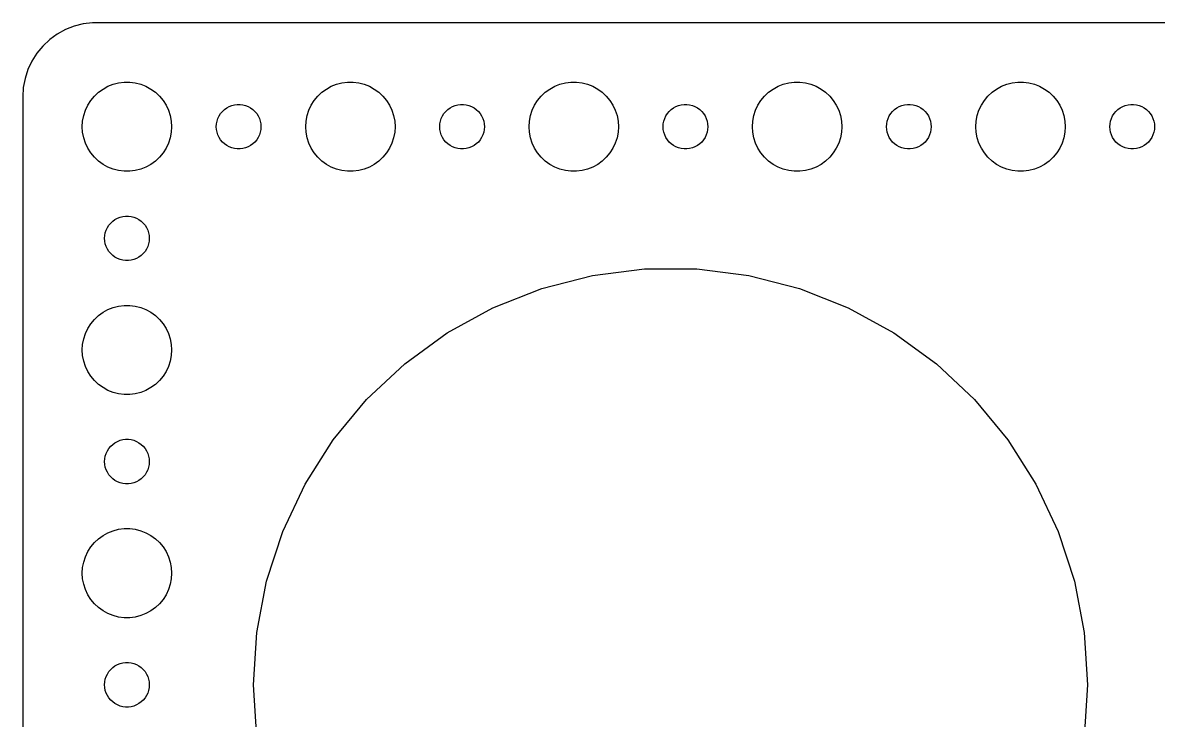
# Model space of a CAD drawing. Header units: metres. Extents: x -104 to 104, y -44 to 44.
# Drawn here: x -104.5 to -28.2, y -2.4 to 44.5 of the extents above; entities that cross this region are included whole.
import ezdxf

# ---------------------------------------------------------------- set-up
doc = ezdxf.new("R2010")
doc.units = ezdxf.units.M

msp = doc.modelspace()

# ---------------------------------------------------------------- linework, layer by layer
for p, q in [((-101.045, 44.2553), (-101.629, 44.0241)), ((-100.437, 44.4114), (-101.045, 44.2553)), ((-99.8139, 44.4901), (-100.437, 44.4114)), ((99.8139, 44.4901), (-99.8139, 44.4901)), ((-102.179, 43.7216), (-102.687, 43.3526)), ((-101.629, 44.0241), (-102.179, 43.7216)), ((-103.145, 42.9227), (-103.545, 42.4389)), ((-102.687, 43.3526), (-103.145, 42.9227)), ((-103.545, 42.4389), (-103.882, 41.9088)), ((-104.149, 41.3406), (-104.343, 40.7434)), ((-103.882, 41.9088), (-104.149, 41.3406)), ((-104.343, 40.7434), (-104.461, 40.1267)), ((-98.427, 40.3532), (-98.0621, 40.4469)), ((-98.0621, 40.4469), (-97.6884, 40.4941)), ((-97.6884, 40.4941), (-97.3116, 40.4941)), ((-97.3116, 40.4941), (-96.9379, 40.4469)), ((-96.9379, 40.4469), (-96.573, 40.3532)), ((-83.427, 40.3532), (-83.0621, 40.4469)), ((-83.0621, 40.4469), (-82.6884, 40.4941)), ((-82.6884, 40.4941), (-82.3116, 40.4941)), ((-82.3116, 40.4941), (-81.9379, 40.4469)), ((-81.9379, 40.4469), (-81.573, 40.3532)), ((-68.427, 40.3532), (-68.0621, 40.4469)), ((-68.0621, 40.4469), (-67.6884, 40.4941)), ((-67.6884, 40.4941), (-67.3116, 40.4941)), ((-67.3116, 40.4941), (-66.9379, 40.4469)), ((-66.9379, 40.4469), (-66.573, 40.3532)), ((-53.427, 40.3532), (-53.0621, 40.4469)), ((-53.0621, 40.4469), (-52.6884, 40.4941)), ((-52.6884, 40.4941), (-52.3116, 40.4941)), ((-52.3116, 40.4941), (-51.9379, 40.4469)), ((-51.9379, 40.4469), (-51.5729, 40.3532)), ((-38.427, 40.3532), (-38.0621, 40.4469)), ((-38.0621, 40.4469), (-37.6884, 40.4941)), ((-37.6884, 40.4941), (-37.3116, 40.4941)), ((-37.3116, 40.4941), (-36.9379, 40.4469)), ((-36.9379, 40.4469), (-36.5729, 40.3532)), ((-104.461, 40.1267), (-104.5, 39.5)), ((-99.6869, 39.5536), (-99.4123, 39.8115)), ((-99.4123, 39.8115), (-99.1075, 40.033)), ((-99.1075, 40.033), (-98.7773, 40.2145)), ((-98.7773, 40.2145), (-98.427, 40.3532)), ((-96.573, 40.3532), (-96.2227, 40.2145)), ((-96.2227, 40.2145), (-95.8925, 40.033)), ((-95.8925, 40.033), (-95.5877, 39.8115)), ((-95.5877, 39.8115), (-95.3131, 39.5536)), ((-84.6869, 39.5536), (-84.4123, 39.8115)), ((-84.4123, 39.8115), (-84.1075, 40.033)), ((-84.1075, 40.033), (-83.7773, 40.2145)), ((-83.7773, 40.2145), (-83.427, 40.3532)), ((-81.573, 40.3532), (-81.2227, 40.2145)), ((-81.2227, 40.2145), (-80.8925, 40.033)), ((-80.8925, 40.033), (-80.5877, 39.8115)), ((-80.5877, 39.8115), (-80.3131, 39.5536)), ((-69.6869, 39.5536), (-69.4123, 39.8115)), ((-69.4123, 39.8115), (-69.1075, 40.033)), ((-69.1075, 40.033), (-68.7773, 40.2145)), ((-68.7773, 40.2145), (-68.427, 40.3532)), ((-66.573, 40.3532), (-66.2227, 40.2145)), ((-66.2227, 40.2145), (-65.8925, 40.033)), ((-65.8925, 40.033), (-65.5877, 39.8115)), ((-65.5877, 39.8115), (-65.3131, 39.5536)), ((-54.6869, 39.5536), (-54.4123, 39.8115)), ((-54.4123, 39.8115), (-54.1075, 40.033)), ((-54.1075, 40.033), (-53.7773, 40.2145)), ((-53.7773, 40.2145), (-53.427, 40.3532)), ((-51.5729, 40.3532), (-51.2227, 40.2145)), ((-51.2227, 40.2145), (-50.8925, 40.033)), ((-50.8925, 40.033), (-50.5877, 39.8115)), ((-50.5877, 39.8115), (-50.3131, 39.5536)), ((-39.6869, 39.5536), (-39.4123, 39.8115)), ((-39.4123, 39.8115), (-39.1075, 40.033)), ((-39.1075, 40.033), (-38.7773, 40.2145)), ((-38.7773, 40.2145), (-38.427, 40.3532)), ((-36.5729, 40.3532), (-36.2227, 40.2145)), ((-36.2227, 40.2145), (-35.8925, 40.033)), ((-35.8925, 40.033), (-35.5877, 39.8115)), ((-35.5877, 39.8115), (-35.3131, 39.5536)), ((-104.5, 39.5), (-104.5, -39.5)), ((-100.289, 38.6044), (-100.129, 38.9453)), ((-100.129, 38.9453), (-99.927, 39.2634)), ((-99.927, 39.2634), (-99.6869, 39.5536)), ((-95.3131, 39.5536), (-95.073, 39.2634)), ((-95.073, 39.2634), (-94.8711, 38.9453)), ((-94.8711, 38.9453), (-94.7107, 38.6044)), ((-90.6387, 38.8572), (-90.4635, 38.9266)), ((-90.4635, 38.9266), (-90.2811, 38.9734)), ((-90.2811, 38.9734), (-90.0942, 38.997)), ((-90.0942, 38.997), (-89.9058, 38.997)), ((-89.9058, 38.997), (-89.7189, 38.9734)), ((-89.7189, 38.9734), (-89.5365, 38.9266)), ((-89.5365, 38.9266), (-89.3613, 38.8572)), ((-85.2893, 38.6044), (-85.1289, 38.9453)), ((-85.1289, 38.9453), (-84.927, 39.2634)), ((-84.927, 39.2634), (-84.6869, 39.5536)), ((-80.3131, 39.5536), (-80.073, 39.2634)), ((-80.073, 39.2634), (-79.8711, 38.9453)), ((-79.8711, 38.9453), (-79.7107, 38.6044)), ((-75.6387, 38.8572), (-75.4635, 38.9266)), ((-75.4635, 38.9266), (-75.2811, 38.9734)), ((-75.2811, 38.9734), (-75.0942, 38.997)), ((-75.0942, 38.997), (-74.9058, 38.997)), ((-74.9058, 38.997), (-74.7189, 38.9734)), ((-74.7189, 38.9734), (-74.5365, 38.9266)), ((-74.5365, 38.9266), (-74.3613, 38.8572)), ((-70.2893, 38.6044), (-70.1289, 38.9453)), ((-70.1289, 38.9453), (-69.927, 39.2634)), ((-69.927, 39.2634), (-69.6869, 39.5536)), ((-65.3131, 39.5536), (-65.073, 39.2634)), ((-65.073, 39.2634), (-64.8711, 38.9453)), ((-64.8711, 38.9453), (-64.7107, 38.6044)), ((-60.6387, 38.8572), (-60.4635, 38.9266)), ((-60.4635, 38.9266), (-60.2811, 38.9734)), ((-60.2811, 38.9734), (-60.0942, 38.997)), ((-60.0942, 38.997), (-59.9058, 38.997)), ((-59.9058, 38.997), (-59.7189, 38.9734)), ((-59.7189, 38.9734), (-59.5365, 38.9266)), ((-59.5365, 38.9266), (-59.3613, 38.8572)), ((-55.2893, 38.6044), (-55.1289, 38.9453)), ((-55.1289, 38.9453), (-54.927, 39.2634)), ((-54.927, 39.2634), (-54.6869, 39.5536)), ((-50.3131, 39.5536), (-50.0729, 39.2634)), ((-50.0729, 39.2634), (-49.8711, 38.9453)), ((-49.8711, 38.9453), (-49.7107, 38.6044)), ((-45.6387, 38.8572), (-45.4635, 38.9266)), ((-45.4635, 38.9266), (-45.2811, 38.9734)), ((-45.2811, 38.9734), (-45.0942, 38.997)), ((-45.0942, 38.997), (-44.9058, 38.997)), ((-44.9058, 38.997), (-44.7189, 38.9734)), ((-44.7189, 38.9734), (-44.5365, 38.9266)), ((-44.5365, 38.9266), (-44.3613, 38.8572)), ((-40.2893, 38.6044), (-40.1289, 38.9453)), ((-40.1289, 38.9453), (-39.927, 39.2634)), ((-39.927, 39.2634), (-39.6869, 39.5536)), ((-35.3131, 39.5536), (-35.0729, 39.2634)), ((-35.0729, 39.2634), (-34.8711, 38.9453)), ((-34.8711, 38.9453), (-34.7107, 38.6044)), ((-30.6387, 38.8572), (-30.4635, 38.9266)), ((-30.4635, 38.9266), (-30.2811, 38.9734)), ((-30.2811, 38.9734), (-30.0942, 38.997)), ((-30.0942, 38.997), (-29.9058, 38.997)), ((-29.9058, 38.997), (-29.7189, 38.9734)), ((-29.7189, 38.9734), (-29.5365, 38.9266)), ((-29.5365, 38.9266), (-29.3613, 38.8572)), ((-100.476, 37.876), (-100.406, 38.2461)), ((-100.406, 38.2461), (-100.289, 38.6044)), ((-94.7107, 38.6044), (-94.5943, 38.2461)), ((-94.5943, 38.2461), (-94.5237, 37.876)), ((-91.3947, 38.0522), (-91.3145, 38.2226)), ((-91.3145, 38.2226), (-91.2135, 38.3817)), ((-91.2135, 38.3817), (-91.0934, 38.5268)), ((-91.0934, 38.5268), (-90.9561, 38.6558)), ((-90.9561, 38.6558), (-90.8037, 38.7665)), ((-90.8037, 38.7665), (-90.6387, 38.8572)), ((-89.3613, 38.8572), (-89.1963, 38.7665)), ((-89.1963, 38.7665), (-89.0439, 38.6558)), ((-89.0439, 38.6558), (-88.9065, 38.5268)), ((-88.9065, 38.5268), (-88.7865, 38.3817)), ((-88.7865, 38.3817), (-88.6855, 38.2226)), ((-88.6855, 38.2226), (-88.6053, 38.0522)), ((-85.4763, 37.876), (-85.4057, 38.2461)), ((-85.4057, 38.2461), (-85.2893, 38.6044)), ((-79.7107, 38.6044), (-79.5943, 38.2461)), ((-79.5943, 38.2461), (-79.5237, 37.876)), ((-76.3947, 38.0522), (-76.3145, 38.2226)), ((-76.3145, 38.2226), (-76.2135, 38.3817)), ((-76.2135, 38.3817), (-76.0934, 38.5268)), ((-76.0934, 38.5268), (-75.9561, 38.6558)), ((-75.9561, 38.6558), (-75.8037, 38.7665)), ((-75.8037, 38.7665), (-75.6387, 38.8572)), ((-74.3613, 38.8572), (-74.1963, 38.7665)), ((-74.1963, 38.7665), (-74.0439, 38.6558)), ((-74.0439, 38.6558), (-73.9065, 38.5268)), ((-73.9065, 38.5268), (-73.7865, 38.3817)), ((-73.7865, 38.3817), (-73.6855, 38.2226)), ((-73.6855, 38.2226), (-73.6053, 38.0522)), ((-70.4763, 37.876), (-70.4057, 38.2461)), ((-70.4057, 38.2461), (-70.2893, 38.6044)), ((-64.7107, 38.6044), (-64.5943, 38.2461)), ((-64.5943, 38.2461), (-64.5237, 37.876)), ((-61.3947, 38.0522), (-61.3145, 38.2226)), ((-61.3145, 38.2226), (-61.2135, 38.3817)), ((-61.2135, 38.3817), (-61.0934, 38.5268)), ((-61.0934, 38.5268), (-60.9561, 38.6558)), ((-60.9561, 38.6558), (-60.8037, 38.7665)), ((-60.8037, 38.7665), (-60.6387, 38.8572)), ((-59.3613, 38.8572), (-59.1963, 38.7665)), ((-59.1963, 38.7665), (-59.0439, 38.6558)), ((-59.0439, 38.6558), (-58.9065, 38.5268)), ((-58.9065, 38.5268), (-58.7865, 38.3817)), ((-58.7865, 38.3817), (-58.6855, 38.2226)), ((-58.6855, 38.2226), (-58.6053, 38.0522)), ((-55.4763, 37.876), (-55.4057, 38.2461)), ((-55.4057, 38.2461), (-55.2893, 38.6044)), ((-49.7107, 38.6044), (-49.5942, 38.2461)), ((-49.5942, 38.2461), (-49.5237, 37.876)), ((-46.3947, 38.0522), (-46.3145, 38.2226)), ((-46.3145, 38.2226), (-46.2135, 38.3817)), ((-46.2135, 38.3817), (-46.0934, 38.5268)), ((-46.0934, 38.5268), (-45.9561, 38.6558)), ((-45.9561, 38.6558), (-45.8037, 38.7665)), ((-45.8037, 38.7665), (-45.6387, 38.8572)), ((-44.3613, 38.8572), (-44.1963, 38.7665)), ((-44.1963, 38.7665), (-44.0439, 38.6558)), ((-44.0439, 38.6558), (-43.9065, 38.5268)), ((-43.9065, 38.5268), (-43.7865, 38.3817)), ((-43.7865, 38.3817), (-43.6855, 38.2226)), ((-43.6855, 38.2226), (-43.6053, 38.0522)), ((-40.4763, 37.876), (-40.4057, 38.2461)), ((-40.4057, 38.2461), (-40.2893, 38.6044)), ((-34.7107, 38.6044), (-34.5942, 38.2461)), ((-34.5942, 38.2461), (-34.5237, 37.876)), ((-31.3947, 38.0522), (-31.3145, 38.2226)), ((-31.3145, 38.2226), (-31.2135, 38.3817)), ((-31.2135, 38.3817), (-31.0934, 38.5268)), ((-31.0934, 38.5268), (-30.9561, 38.6558)), ((-30.9561, 38.6558), (-30.8037, 38.7665)), ((-30.8037, 38.7665), (-30.6387, 38.8572)), ((-29.3613, 38.8572), (-29.1963, 38.7665)), ((-29.1963, 38.7665), (-29.0439, 38.6558)), ((-29.0439, 38.6558), (-28.9065, 38.5268)), ((-28.9065, 38.5268), (-28.7865, 38.3817)), ((-28.7865, 38.3817), (-28.6855, 38.2226)), ((-28.6855, 38.2226), (-28.6053, 38.0522)), ((-100.5, 37.5), (-100.476, 37.876)), ((-100.476, 37.124), (-100.5, 37.5)), ((-94.5237, 37.876), (-94.5, 37.5)), ((-94.5, 37.5), (-94.5237, 37.124)), ((-91.5, 37.5), (-91.4882, 37.688)), ((-91.4882, 37.312), (-91.5, 37.5)), ((-91.4882, 37.688), (-91.4529, 37.873)), ((-91.4529, 37.873), (-91.3947, 38.0522)), ((-88.6053, 38.0522), (-88.5471, 37.873)), ((-88.5471, 37.873), (-88.5118, 37.688)), ((-88.5118, 37.688), (-88.5, 37.5)), ((-88.5, 37.5), (-88.5118, 37.312)), ((-85.5, 37.5), (-85.4763, 37.876)), ((-85.4763, 37.124), (-85.5, 37.5)), ((-79.5237, 37.876), (-79.5, 37.5)), ((-79.5, 37.5), (-79.5237, 37.124)), ((-76.5, 37.5), (-76.4882, 37.688)), ((-76.4882, 37.312), (-76.5, 37.5)), ((-76.4882, 37.688), (-76.4529, 37.873)), ((-76.4529, 37.873), (-76.3947, 38.0522)), ((-73.6053, 38.0522), (-73.5471, 37.873)), ((-73.5471, 37.873), (-73.5118, 37.688)), ((-73.5118, 37.688), (-73.5, 37.5)), ((-73.5, 37.5), (-73.5118, 37.312)), ((-70.5, 37.5), (-70.4763, 37.876)), ((-70.4763, 37.124), (-70.5, 37.5)), ((-64.5237, 37.876), (-64.5, 37.5)), ((-64.5, 37.5), (-64.5237, 37.124)), ((-61.5, 37.5), (-61.4882, 37.688)), ((-61.4882, 37.312), (-61.5, 37.5)), ((-61.4882, 37.688), (-61.4529, 37.873)), ((-61.4529, 37.873), (-61.3947, 38.0522)), ((-58.6053, 38.0522), (-58.5471, 37.873)), ((-58.5471, 37.873), (-58.5118, 37.688)), ((-58.5118, 37.688), (-58.5, 37.5)), ((-58.5, 37.5), (-58.5118, 37.312)), ((-55.5, 37.5), (-55.4763, 37.876)), ((-55.4763, 37.124), (-55.5, 37.5)), ((-49.5237, 37.876), (-49.5, 37.5)), ((-49.5, 37.5), (-49.5237, 37.124)), ((-46.5, 37.5), (-46.4882, 37.688)), ((-46.4882, 37.312), (-46.5, 37.5)), ((-46.4882, 37.688), (-46.4529, 37.873)), ((-46.4529, 37.873), (-46.3947, 38.0522)), ((-43.6053, 38.0522), (-43.5471, 37.873)), ((-43.5471, 37.873), (-43.5118, 37.688)), ((-43.5118, 37.688), (-43.5, 37.5)), ((-43.5, 37.5), (-43.5118, 37.312)), ((-40.5, 37.5), (-40.4763, 37.876)), ((-40.4763, 37.124), (-40.5, 37.5)), ((-34.5237, 37.876), (-34.5, 37.5)), ((-34.5, 37.5), (-34.5237, 37.124)), ((-31.5, 37.5), (-31.4882, 37.688)), ((-31.4882, 37.312), (-31.5, 37.5)), ((-31.4882, 37.688), (-31.4529, 37.873)), ((-31.4529, 37.873), (-31.3947, 38.0522)), ((-28.6053, 38.0522), (-28.5471, 37.873)), ((-28.5471, 37.873), (-28.5118, 37.688)), ((-28.5118, 37.688), (-28.5, 37.5)), ((-28.5, 37.5), (-28.5118, 37.312)), ((-100.406, 36.7539), (-100.476, 37.124)), ((-100.289, 36.3956), (-100.406, 36.7539)), ((-94.5943, 36.7539), (-94.7107, 36.3956)), ((-94.5237, 37.124), (-94.5943, 36.7539)), ((-91.4529, 37.127), (-91.4882, 37.312)), ((-91.3947, 36.9478), (-91.4529, 37.127)), ((-91.3145, 36.7774), (-91.3947, 36.9478)), ((-91.2135, 36.6183), (-91.3145, 36.7774)), ((-91.0934, 36.4732), (-91.2135, 36.6183)), ((-88.7865, 36.6183), (-88.9065, 36.4732)), ((-88.6855, 36.7774), (-88.7865, 36.6183)), ((-88.6053, 36.9478), (-88.6855, 36.7774)), ((-88.5471, 37.127), (-88.6053, 36.9478)), ((-88.5118, 37.312), (-88.5471, 37.127)), ((-85.4057, 36.7539), (-85.4763, 37.124)), ((-85.2893, 36.3956), (-85.4057, 36.7539)), ((-79.5943, 36.7539), (-79.7107, 36.3956)), ((-79.5237, 37.124), (-79.5943, 36.7539)), ((-76.4529, 37.127), (-76.4882, 37.312)), ((-76.3947, 36.9478), (-76.4529, 37.127)), ((-76.3145, 36.7774), (-76.3947, 36.9478)), ((-76.2135, 36.6183), (-76.3145, 36.7774)), ((-76.0934, 36.4732), (-76.2135, 36.6183)), ((-73.7865, 36.6183), (-73.9065, 36.4732)), ((-73.6855, 36.7774), (-73.7865, 36.6183)), ((-73.6053, 36.9478), (-73.6855, 36.7774)), ((-73.5471, 37.127), (-73.6053, 36.9478)), ((-73.5118, 37.312), (-73.5471, 37.127)), ((-70.4057, 36.7539), (-70.4763, 37.124)), ((-70.2893, 36.3956), (-70.4057, 36.7539)), ((-64.5943, 36.7539), (-64.7107, 36.3956)), ((-64.5237, 37.124), (-64.5943, 36.7539)), ((-61.4529, 37.127), (-61.4882, 37.312)), ((-61.3947, 36.9478), (-61.4529, 37.127)), ((-61.3145, 36.7774), (-61.3947, 36.9478)), ((-61.2135, 36.6183), (-61.3145, 36.7774)), ((-61.0934, 36.4732), (-61.2135, 36.6183)), ((-58.7865, 36.6183), (-58.9065, 36.4732)), ((-58.6855, 36.7774), (-58.7865, 36.6183)), ((-58.6053, 36.9478), (-58.6855, 36.7774)), ((-58.5471, 37.127), (-58.6053, 36.9478)), ((-58.5118, 37.312), (-58.5471, 37.127)), ((-55.4057, 36.7539), (-55.4763, 37.124)), ((-55.2893, 36.3956), (-55.4057, 36.7539)), ((-49.5942, 36.7539), (-49.7107, 36.3956)), ((-49.5237, 37.124), (-49.5942, 36.7539)), ((-46.4529, 37.127), (-46.4882, 37.312)), ((-46.3947, 36.9478), (-46.4529, 37.127)), ((-46.3145, 36.7774), (-46.3947, 36.9478)), ((-46.2135, 36.6183), (-46.3145, 36.7774)), ((-46.0934, 36.4732), (-46.2135, 36.6183)), ((-43.7865, 36.6183), (-43.9065, 36.4732)), ((-43.6855, 36.7774), (-43.7865, 36.6183)), ((-43.6053, 36.9478), (-43.6855, 36.7774)), ((-43.5471, 37.127), (-43.6053, 36.9478)), ((-43.5118, 37.312), (-43.5471, 37.127)), ((-40.4057, 36.7539), (-40.4763, 37.124)), ((-40.2893, 36.3956), (-40.4057, 36.7539)), ((-34.5942, 36.7539), (-34.7107, 36.3956)), ((-34.5237, 37.124), (-34.5942, 36.7539)), ((-31.4529, 37.127), (-31.4882, 37.312)), ((-31.3947, 36.9478), (-31.4529, 37.127)), ((-31.3145, 36.7774), (-31.3947, 36.9478)), ((-31.2135, 36.6183), (-31.3145, 36.7774)), ((-31.0934, 36.4732), (-31.2135, 36.6183)), ((-28.7865, 36.6183), (-28.9065, 36.4732)), ((-28.6855, 36.7774), (-28.7865, 36.6183)), ((-28.6053, 36.9478), (-28.6855, 36.7774)), ((-28.5471, 37.127), (-28.6053, 36.9478)), ((-28.5118, 37.312), (-28.5471, 37.127)), ((-100.129, 36.0547), (-100.289, 36.3956)), ((-99.927, 35.7366), (-100.129, 36.0547)), ((-94.8711, 36.0547), (-95.073, 35.7366)), ((-94.7107, 36.3956), (-94.8711, 36.0547)), ((-90.9561, 36.3442), (-91.0934, 36.4732)), ((-90.8037, 36.2335), (-90.9561, 36.3442)), ((-90.6387, 36.1428), (-90.8037, 36.2335)), ((-90.4635, 36.0734), (-90.6387, 36.1428)), ((-90.2811, 36.0266), (-90.4635, 36.0734)), ((-90.0942, 36.003), (-90.2811, 36.0266)), ((-89.9058, 36.003), (-90.0942, 36.003)), ((-89.7189, 36.0266), (-89.9058, 36.003)), ((-89.5365, 36.0734), (-89.7189, 36.0266)), ((-89.3613, 36.1428), (-89.5365, 36.0734)), ((-89.1963, 36.2335), (-89.3613, 36.1428)), ((-89.0439, 36.3442), (-89.1963, 36.2335)), ((-88.9065, 36.4732), (-89.0439, 36.3442)), ((-85.1289, 36.0547), (-85.2893, 36.3956)), ((-84.927, 35.7366), (-85.1289, 36.0547)), ((-79.8711, 36.0547), (-80.073, 35.7366)), ((-79.7107, 36.3956), (-79.8711, 36.0547)), ((-75.9561, 36.3442), (-76.0934, 36.4732)), ((-75.8037, 36.2335), (-75.9561, 36.3442)), ((-75.6387, 36.1428), (-75.8037, 36.2335)), ((-75.4635, 36.0734), (-75.6387, 36.1428)), ((-75.2811, 36.0266), (-75.4635, 36.0734)), ((-75.0942, 36.003), (-75.2811, 36.0266)), ((-74.9058, 36.003), (-75.0942, 36.003)), ((-74.7189, 36.0266), (-74.9058, 36.003)), ((-74.5365, 36.0734), (-74.7189, 36.0266)), ((-74.3613, 36.1428), (-74.5365, 36.0734)), ((-74.1963, 36.2335), (-74.3613, 36.1428)), ((-74.0439, 36.3442), (-74.1963, 36.2335)), ((-73.9065, 36.4732), (-74.0439, 36.3442)), ((-70.1289, 36.0547), (-70.2893, 36.3956)), ((-69.927, 35.7366), (-70.1289, 36.0547)), ((-64.8711, 36.0547), (-65.073, 35.7366)), ((-64.7107, 36.3956), (-64.8711, 36.0547)), ((-60.9561, 36.3442), (-61.0934, 36.4732)), ((-60.8037, 36.2335), (-60.9561, 36.3442)), ((-60.6387, 36.1428), (-60.8037, 36.2335)), ((-60.4635, 36.0734), (-60.6387, 36.1428)), ((-60.2811, 36.0266), (-60.4635, 36.0734)), ((-60.0942, 36.003), (-60.2811, 36.0266)), ((-59.9058, 36.003), (-60.0942, 36.003)), ((-59.7189, 36.0266), (-59.9058, 36.003)), ((-59.5365, 36.0734), (-59.7189, 36.0266)), ((-59.3613, 36.1428), (-59.5365, 36.0734)), ((-59.1963, 36.2335), (-59.3613, 36.1428)), ((-59.0439, 36.3442), (-59.1963, 36.2335)), ((-58.9065, 36.4732), (-59.0439, 36.3442)), ((-55.1289, 36.0547), (-55.2893, 36.3956)), ((-54.927, 35.7366), (-55.1289, 36.0547)), ((-49.8711, 36.0547), (-50.0729, 35.7366)), ((-49.7107, 36.3956), (-49.8711, 36.0547)), ((-45.9561, 36.3442), (-46.0934, 36.4732)), ((-45.8037, 36.2335), (-45.9561, 36.3442)), ((-45.6387, 36.1428), (-45.8037, 36.2335)), ((-45.4635, 36.0734), (-45.6387, 36.1428)), ((-45.2811, 36.0266), (-45.4635, 36.0734)), ((-45.0942, 36.003), (-45.2811, 36.0266)), ((-44.9058, 36.003), (-45.0942, 36.003)), ((-44.7189, 36.0266), (-44.9058, 36.003)), ((-44.5365, 36.0734), (-44.7189, 36.0266)), ((-44.3613, 36.1428), (-44.5365, 36.0734)), ((-44.1963, 36.2335), (-44.3613, 36.1428)), ((-44.0439, 36.3442), (-44.1963, 36.2335)), ((-43.9065, 36.4732), (-44.0439, 36.3442)), ((-40.1289, 36.0547), (-40.2893, 36.3956)), ((-39.927, 35.7366), (-40.1289, 36.0547)), ((-34.8711, 36.0547), (-35.0729, 35.7366)), ((-34.7107, 36.3956), (-34.8711, 36.0547)), ((-30.9561, 36.3442), (-31.0934, 36.4732)), ((-30.8037, 36.2335), (-30.9561, 36.3442)), ((-30.6387, 36.1428), (-30.8037, 36.2335)), ((-30.4635, 36.0734), (-30.6387, 36.1428)), ((-30.2811, 36.0266), (-30.4635, 36.0734)), ((-30.0942, 36.003), (-30.2811, 36.0266)), ((-29.9058, 36.003), (-30.0942, 36.003)), ((-29.7189, 36.0266), (-29.9058, 36.003)), ((-29.5365, 36.0734), (-29.7189, 36.0266)), ((-29.3613, 36.1428), (-29.5365, 36.0734)), ((-29.1963, 36.2335), (-29.3613, 36.1428)), ((-29.0439, 36.3442), (-29.1963, 36.2335)), ((-28.9065, 36.4732), (-29.0439, 36.3442)), ((-99.6869, 35.4464), (-99.927, 35.7366)), ((-99.4123, 35.1885), (-99.6869, 35.4464)), ((-99.1075, 34.967), (-99.4123, 35.1885)), ((-95.5877, 35.1885), (-95.8925, 34.967)), ((-95.3131, 35.4464), (-95.5877, 35.1885)), ((-95.073, 35.7366), (-95.3131, 35.4464)), ((-84.6869, 35.4464), (-84.927, 35.7366)), ((-84.4123, 35.1885), (-84.6869, 35.4464)), ((-84.1075, 34.967), (-84.4123, 35.1885)), ((-80.5877, 35.1885), (-80.8925, 34.967)), ((-80.3131, 35.4464), (-80.5877, 35.1885)), ((-80.073, 35.7366), (-80.3131, 35.4464)), ((-69.6869, 35.4464), (-69.927, 35.7366)), ((-69.4123, 35.1885), (-69.6869, 35.4464)), ((-69.1075, 34.967), (-69.4123, 35.1885)), ((-65.5877, 35.1885), (-65.8925, 34.967)), ((-65.3131, 35.4464), (-65.5877, 35.1885)), ((-65.073, 35.7366), (-65.3131, 35.4464)), ((-54.6869, 35.4464), (-54.927, 35.7366)), ((-54.4123, 35.1885), (-54.6869, 35.4464)), ((-54.1075, 34.967), (-54.4123, 35.1885)), ((-50.5877, 35.1885), (-50.8925, 34.967)), ((-50.3131, 35.4464), (-50.5877, 35.1885)), ((-50.0729, 35.7366), (-50.3131, 35.4464)), ((-39.6869, 35.4464), (-39.927, 35.7366)), ((-39.4123, 35.1885), (-39.6869, 35.4464)), ((-39.1075, 34.967), (-39.4123, 35.1885)), ((-35.5877, 35.1885), (-35.8925, 34.967)), ((-35.3131, 35.4464), (-35.5877, 35.1885)), ((-35.0729, 35.7366), (-35.3131, 35.4464)), ((-98.7773, 34.7855), (-99.1075, 34.967)), ((-98.427, 34.6468), (-98.7773, 34.7855)), ((-98.0621, 34.5531), (-98.427, 34.6468)), ((-97.6884, 34.5059), (-98.0621, 34.5531)), ((-97.3116, 34.5059), (-97.6884, 34.5059)), ((-96.9379, 34.5531), (-97.3116, 34.5059)), ((-96.573, 34.6468), (-96.9379, 34.5531)), ((-96.2227, 34.7855), (-96.573, 34.6468)), ((-95.8925, 34.967), (-96.2227, 34.7855)), ((-83.7773, 34.7855), (-84.1075, 34.967)), ((-83.427, 34.6468), (-83.7773, 34.7855)), ((-83.0621, 34.5531), (-83.427, 34.6468)), ((-82.6884, 34.5059), (-83.0621, 34.5531)), ((-82.3116, 34.5059), (-82.6884, 34.5059)), ((-81.9379, 34.5531), (-82.3116, 34.5059)), ((-81.573, 34.6468), (-81.9379, 34.5531)), ((-81.2227, 34.7855), (-81.573, 34.6468)), ((-80.8925, 34.967), (-81.2227, 34.7855)), ((-68.7773, 34.7855), (-69.1075, 34.967)), ((-68.427, 34.6468), (-68.7773, 34.7855)), ((-68.0621, 34.5531), (-68.427, 34.6468)), ((-67.6884, 34.5059), (-68.0621, 34.5531)), ((-67.3116, 34.5059), (-67.6884, 34.5059)), ((-66.9379, 34.5531), (-67.3116, 34.5059)), ((-66.573, 34.6468), (-66.9379, 34.5531)), ((-66.2227, 34.7855), (-66.573, 34.6468)), ((-65.8925, 34.967), (-66.2227, 34.7855)), ((-53.7773, 34.7855), (-54.1075, 34.967)), ((-53.427, 34.6468), (-53.7773, 34.7855)), ((-53.0621, 34.5531), (-53.427, 34.6468)), ((-52.6884, 34.5059), (-53.0621, 34.5531)), ((-52.3116, 34.5059), (-52.6884, 34.5059)), ((-51.9379, 34.5531), (-52.3116, 34.5059)), ((-51.5729, 34.6468), (-51.9379, 34.5531)), ((-51.2227, 34.7855), (-51.5729, 34.6468)), ((-50.8925, 34.967), (-51.2227, 34.7855)), ((-38.7773, 34.7855), (-39.1075, 34.967)), ((-38.427, 34.6468), (-38.7773, 34.7855)), ((-38.0621, 34.5531), (-38.427, 34.6468)), ((-37.6884, 34.5059), (-38.0621, 34.5531)), ((-37.3116, 34.5059), (-37.6884, 34.5059)), ((-36.9379, 34.5531), (-37.3116, 34.5059)), ((-36.5729, 34.6468), (-36.9379, 34.5531)), ((-36.2227, 34.7855), (-36.5729, 34.6468)), ((-35.8925, 34.967), (-36.2227, 34.7855)), ((-98.4561, 31.1558), (-98.3037, 31.2665)), ((-98.3037, 31.2665), (-98.1387, 31.3572)), ((-98.1387, 31.3572), (-97.9635, 31.4266)), ((-97.9635, 31.4266), (-97.7811, 31.4734)), ((-97.7811, 31.4734), (-97.5942, 31.497)), ((-97.5942, 31.497), (-97.4058, 31.497)), ((-97.4058, 31.497), (-97.2189, 31.4734)), ((-97.2189, 31.4734), (-97.0365, 31.4266)), ((-97.0365, 31.4266), (-96.8613, 31.3572)), ((-96.8613, 31.3572), (-96.6963, 31.2665)), ((-96.6963, 31.2665), (-96.5439, 31.1558)), ((-98.9529, 30.373), (-98.8947, 30.5522)), ((-98.8947, 30.5522), (-98.8145, 30.7226)), ((-98.8145, 30.7226), (-98.7135, 30.8817)), ((-98.7135, 30.8817), (-98.5934, 31.0268)), ((-98.5934, 31.0268), (-98.4561, 31.1558)), ((-96.5439, 31.1558), (-96.4065, 31.0268)), ((-96.4065, 31.0268), (-96.2865, 30.8817)), ((-96.2865, 30.8817), (-96.1855, 30.7226)), ((-96.1855, 30.7226), (-96.1053, 30.5522)), ((-96.1053, 30.5522), (-96.0471, 30.373)), ((-99, 30), (-98.9882, 30.188)), ((-98.9882, 29.812), (-99, 30)), ((-98.9882, 30.188), (-98.9529, 30.373)), ((-98.9529, 29.627), (-98.9882, 29.812)), ((-96.0471, 30.373), (-96.0118, 30.188)), ((-96.0118, 29.812), (-96.0471, 29.627)), ((-96.0118, 30.188), (-96, 30)), ((-96, 30), (-96.0118, 29.812)), ((-98.8947, 29.4478), (-98.9529, 29.627)), ((-98.8145, 29.2774), (-98.8947, 29.4478)), ((-98.7135, 29.1183), (-98.8145, 29.2774)), ((-98.5934, 28.9732), (-98.7135, 29.1183)), ((-96.2865, 29.1183), (-96.4065, 28.9732)), ((-96.1855, 29.2774), (-96.2865, 29.1183)), ((-96.1053, 29.4478), (-96.1855, 29.2774)), ((-96.0471, 29.627), (-96.1053, 29.4478)), ((-98.4561, 28.8442), (-98.5934, 28.9732)), ((-98.3037, 28.7335), (-98.4561, 28.8442)), ((-98.1387, 28.6427), (-98.3037, 28.7335)), ((-97.9635, 28.5734), (-98.1387, 28.6427)), ((-97.7811, 28.5266), (-97.9635, 28.5734)), ((-97.5942, 28.503), (-97.7811, 28.5266)), ((-97.4058, 28.503), (-97.5942, 28.503)), ((-97.2189, 28.5266), (-97.4058, 28.503)), ((-97.0365, 28.5734), (-97.2189, 28.5266)), ((-96.8613, 28.6427), (-97.0365, 28.5734)), ((-96.6963, 28.7335), (-96.8613, 28.6427)), ((-96.5439, 28.8442), (-96.6963, 28.7335)), ((-96.4065, 28.9732), (-96.5439, 28.8442)), ((-69.6525, 26.6296), (-66.2467, 27.504)), ((-66.2467, 27.504), (-62.7581, 27.9447)), ((-62.7581, 27.9447), (-59.2419, 27.9447)), ((-59.2419, 27.9447), (-55.7533, 27.504)), ((-55.7533, 27.504), (-52.3475, 26.6296)), ((-72.9218, 25.3351), (-69.6525, 26.6296)), ((-52.3475, 26.6296), (-49.0782, 25.3351)), ((-99.1075, 25.033), (-98.7773, 25.2145)), ((-98.7773, 25.2145), (-98.427, 25.3532)), ((-98.427, 25.3532), (-98.0621, 25.4469)), ((-98.0621, 25.4469), (-97.6884, 25.4941)), ((-97.6884, 25.4941), (-97.3116, 25.4941)), ((-97.3116, 25.4941), (-96.9379, 25.4469)), ((-96.9379, 25.4469), (-96.573, 25.3532)), ((-96.573, 25.3532), (-96.2227, 25.2145)), ((-96.2227, 25.2145), (-95.8925, 25.033)), ((-76.0031, 23.6412), (-72.9218, 25.3351)), ((-49.0782, 25.3351), (-45.9968, 23.6412)), ((-99.927, 24.2634), (-99.6869, 24.5536)), ((-99.6869, 24.5536), (-99.4123, 24.8115)), ((-99.4123, 24.8115), (-99.1075, 25.033)), ((-95.8925, 25.033), (-95.5877, 24.8115)), ((-95.5877, 24.8115), (-95.3131, 24.5536)), ((-95.3131, 24.5536), (-95.073, 24.2634)), ((-100.289, 23.6044), (-100.129, 23.9453)), ((-100.129, 23.9453), (-99.927, 24.2634)), ((-95.073, 24.2634), (-94.8711, 23.9453)), ((-94.8711, 23.9453), (-94.7107, 23.6044)), ((-78.8479, 21.5744), (-76.0031, 23.6412)), ((-45.9968, 23.6412), (-43.1521, 21.5744)), ((-100.5, 22.5), (-100.476, 22.876)), ((-100.476, 22.876), (-100.406, 23.2461)), ((-100.406, 23.2461), (-100.289, 23.6044)), ((-94.7107, 23.6044), (-94.5943, 23.2461)), ((-94.5943, 23.2461), (-94.5237, 22.876)), ((-94.5237, 22.876), (-94.5, 22.5)), ((-100.476, 22.124), (-100.5, 22.5)), ((-100.406, 21.7539), (-100.476, 22.124)), ((-94.5237, 22.124), (-94.5943, 21.7539)), ((-94.5, 22.5), (-94.5237, 22.124)), ((-100.289, 21.3956), (-100.406, 21.7539)), ((-100.129, 21.0547), (-100.289, 21.3956)), ((-94.7107, 21.3956), (-94.8711, 21.0547)), ((-94.5943, 21.7539), (-94.7107, 21.3956)), ((-81.4111, 19.1673), (-78.8479, 21.5744)), ((-43.1521, 21.5744), (-40.5889, 19.1673)), ((-99.927, 20.7366), (-100.129, 21.0547)), ((-99.6869, 20.4464), (-99.927, 20.7366)), ((-95.073, 20.7366), (-95.3131, 20.4464)), ((-94.8711, 21.0547), (-95.073, 20.7366)), ((-99.4123, 20.1884), (-99.6869, 20.4464)), ((-99.1075, 19.967), (-99.4123, 20.1884)), ((-98.7773, 19.7855), (-99.1075, 19.967)), ((-95.8925, 19.967), (-96.2227, 19.7855)), ((-95.5877, 20.1884), (-95.8925, 19.967)), ((-95.3131, 20.4464), (-95.5877, 20.1884)), ((-98.427, 19.6468), (-98.7773, 19.7855)), ((-98.0621, 19.5531), (-98.427, 19.6468)), ((-97.6884, 19.5059), (-98.0621, 19.5531)), ((-97.3116, 19.5059), (-97.6884, 19.5059)), ((-96.9379, 19.5531), (-97.3116, 19.5059)), ((-96.573, 19.6468), (-96.9379, 19.5531)), ((-96.2227, 19.7855), (-96.573, 19.6468)), ((-83.6525, 16.458), (-81.4111, 19.1673)), ((-40.5889, 19.1673), (-38.3475, 16.458)), ((-98.7135, 15.8817), (-98.5934, 16.0268)), ((-98.5934, 16.0268), (-98.4561, 16.1558)), ((-98.4561, 16.1558), (-98.3037, 16.2665)), ((-98.3037, 16.2665), (-98.1387, 16.3572)), ((-98.1387, 16.3572), (-97.9635, 16.4266)), ((-97.9635, 16.4266), (-97.7811, 16.4734)), ((-97.7811, 16.4734), (-97.5942, 16.497)), ((-97.5942, 16.497), (-97.4058, 16.497)), ((-97.4058, 16.497), (-97.2189, 16.4734)), ((-97.2189, 16.4734), (-97.0365, 16.4266)), ((-97.0365, 16.4266), (-96.8613, 16.3572)), ((-96.8613, 16.3572), (-96.6963, 16.2665)), ((-96.6963, 16.2665), (-96.5439, 16.1558)), ((-96.5439, 16.1558), (-96.4065, 16.0268)), ((-96.4065, 16.0268), (-96.2865, 15.8817)), ((-85.5366, 13.4891), (-83.6525, 16.458)), ((-38.3475, 16.458), (-36.4634, 13.4891)), ((-98.9882, 15.188), (-98.9529, 15.373)), ((-98.9529, 15.373), (-98.8947, 15.5522)), ((-98.8947, 15.5522), (-98.8145, 15.7226)), ((-98.8145, 15.7226), (-98.7135, 15.8817)), ((-96.2865, 15.8817), (-96.1855, 15.7226)), ((-96.1855, 15.7226), (-96.1053, 15.5522)), ((-96.1053, 15.5522), (-96.0471, 15.373)), ((-96.0471, 15.373), (-96.0118, 15.188)), ((-99, 15), (-98.9882, 15.188)), ((-98.9882, 14.812), (-99, 15)), ((-98.9529, 14.627), (-98.9882, 14.812)), ((-98.8947, 14.4478), (-98.9529, 14.627)), ((-96.0471, 14.627), (-96.1053, 14.4478)), ((-96.0118, 14.812), (-96.0471, 14.627)), ((-96.0118, 15.188), (-96, 15)), ((-96, 15), (-96.0118, 14.812)), ((-98.8145, 14.2774), (-98.8947, 14.4478)), ((-98.7135, 14.1183), (-98.8145, 14.2774)), ((-98.5934, 13.9732), (-98.7135, 14.1183)), ((-98.4561, 13.8442), (-98.5934, 13.9732)), ((-98.3037, 13.7335), (-98.4561, 13.8442)), ((-98.1387, 13.6427), (-98.3037, 13.7335)), ((-96.6963, 13.7335), (-96.8613, 13.6427)), ((-96.5439, 13.8442), (-96.6963, 13.7335)), ((-96.4065, 13.9732), (-96.5439, 13.8442)), ((-96.2865, 14.1183), (-96.4065, 13.9732)), ((-96.1855, 14.2774), (-96.2865, 14.1183)), ((-96.1053, 14.4478), (-96.1855, 14.2774)), ((-97.9635, 13.5734), (-98.1387, 13.6427)), ((-97.7811, 13.5266), (-97.9635, 13.5734)), ((-97.5942, 13.5029), (-97.7811, 13.5266)), ((-97.4058, 13.5029), (-97.5942, 13.5029)), ((-97.2189, 13.5266), (-97.4058, 13.5029)), ((-97.0365, 13.5734), (-97.2189, 13.5266)), ((-96.8613, 13.6427), (-97.0365, 13.5734)), ((-87.0337, 10.3075), (-85.5366, 13.4891)), ((-36.4634, 13.4891), (-34.9662, 10.3075)), ((-99.4123, 9.81154), (-99.1075, 10.033)), ((-99.1075, 10.033), (-98.7773, 10.2145)), ((-98.7773, 10.2145), (-98.427, 10.3532)), ((-98.427, 10.3532), (-98.0621, 10.4469)), ((-98.0621, 10.4469), (-97.6884, 10.4941)), ((-97.6884, 10.4941), (-97.3116, 10.4941)), ((-97.3116, 10.4941), (-96.9379, 10.4469)), ((-96.9379, 10.4469), (-96.573, 10.3532)), ((-96.573, 10.3532), (-96.2227, 10.2145)), ((-96.2227, 10.2145), (-95.8925, 10.033)), ((-95.8925, 10.033), (-95.5877, 9.81154)), ((-88.1203, 6.9633), (-87.0337, 10.3075)), ((-34.9662, 10.3075), (-33.8797, 6.9633)), ((-100.129, 8.94525), (-99.927, 9.26335)), ((-99.927, 9.26335), (-99.6869, 9.55363)), ((-99.6869, 9.55363), (-99.4123, 9.81154)), ((-95.5877, 9.81154), (-95.3131, 9.55363)), ((-95.3131, 9.55363), (-95.073, 9.26335)), ((-95.073, 9.26335), (-94.8711, 8.94525)), ((-100.406, 8.24606), (-100.289, 8.60437)), ((-100.289, 8.60437), (-100.129, 8.94525)), ((-94.8711, 8.94525), (-94.7107, 8.60437)), ((-94.7107, 8.60437), (-94.5943, 8.24606)), ((-100.5, 7.5), (-100.476, 7.87599)), ((-100.476, 7.87599), (-100.406, 8.24606)), ((-94.5943, 8.24606), (-94.5237, 7.87599)), ((-94.5237, 7.87599), (-94.5, 7.5)), ((-100.476, 7.12399), (-100.5, 7.5)), ((-100.406, 6.75392), (-100.476, 7.12399)), ((-94.5237, 7.12399), (-94.5943, 6.75392)), ((-94.5, 7.5), (-94.5237, 7.12399)), ((-88.7792, 3.50932), (-88.1203, 6.9633)), ((-33.8797, 6.9633), (-33.2208, 3.50932)), ((-100.289, 6.39561), (-100.406, 6.75392)), ((-100.129, 6.05473), (-100.289, 6.39561)), ((-94.7107, 6.39561), (-94.8711, 6.05473)), ((-94.5943, 6.75392), (-94.7107, 6.39561)), ((-99.927, 5.73663), (-100.129, 6.05473)), ((-99.6869, 5.44635), (-99.927, 5.73663)), ((-99.4123, 5.18845), (-99.6869, 5.44635)), ((-95.3131, 5.44635), (-95.5877, 5.18845)), ((-95.073, 5.73663), (-95.3131, 5.44635)), ((-94.8711, 6.05473), (-95.073, 5.73663)), ((-99.1075, 4.96701), (-99.4123, 5.18845)), ((-98.7773, 4.78551), (-99.1075, 4.96701)), ((-98.427, 4.64682), (-98.7773, 4.78551)), ((-98.0621, 4.55313), (-98.427, 4.64682)), ((-96.573, 4.64682), (-96.9379, 4.55313)), ((-96.2227, 4.78551), (-96.573, 4.64682)), ((-95.8925, 4.96701), (-96.2227, 4.78551)), ((-95.5877, 5.18845), (-95.8925, 4.96701)), ((-97.6884, 4.50591), (-98.0621, 4.55313)), ((-97.3116, 4.50591), (-97.6884, 4.50591)), ((-96.9379, 4.55313), (-97.3116, 4.50591)), ((-89, 0), (-88.7792, 3.50932)), ((-33.2208, 3.50932), (-33, 0)), ((-98.8145, 0.72263), (-98.7135, 0.88167)), ((-98.7135, 0.88167), (-98.5934, 1.02681)), ((-98.5934, 1.02681), (-98.4561, 1.15576)), ((-98.4561, 1.15576), (-98.3037, 1.26648)), ((-98.3037, 1.26648), (-98.1387, 1.35724)), ((-98.1387, 1.35724), (-97.9635, 1.42657)), ((-97.9635, 1.42657), (-97.7811, 1.47342)), ((-97.7811, 1.47342), (-97.5942, 1.49704)), ((-97.5942, 1.49704), (-97.4058, 1.49704)), ((-97.4058, 1.49704), (-97.2189, 1.47342)), ((-97.2189, 1.47342), (-97.0365, 1.42657)), ((-97.0365, 1.42657), (-96.8613, 1.35724)), ((-96.8613, 1.35724), (-96.6963, 1.26648)), ((-96.6963, 1.26648), (-96.5439, 1.15576)), ((-96.5439, 1.15576), (-96.4065, 1.02681)), ((-96.4065, 1.02681), (-96.2865, 0.88167)), ((-96.2865, 0.88167), (-96.1855, 0.72263)), ((-99, 0), (-98.9882, 0.18799)), ((-98.9882, -0.18799), (-99, 0)), ((-98.9882, 0.18799), (-98.9529, 0.37303)), ((-98.9529, 0.37303), (-98.8947, 0.55219)), ((-98.8947, 0.55219), (-98.8145, 0.72263)), ((-96.1855, 0.72263), (-96.1053, 0.55219)), ((-96.1053, 0.55219), (-96.0471, 0.37303)), ((-96.0471, 0.37303), (-96.0118, 0.18799)), ((-96.0118, 0.18799), (-96, 0)), ((-96, 0), (-96.0118, -0.18799)), ((-88.7792, -3.50932), (-89, 0)), ((-33, 0), (-33.2208, -3.50932)), ((-98.9529, -0.37303), (-98.9882, -0.18799)), ((-98.8947, -0.55219), (-98.9529, -0.37303)), ((-98.8145, -0.72263), (-98.8947, -0.55219)), ((-98.7135, -0.88167), (-98.8145, -0.72263)), ((-96.1855, -0.72263), (-96.2865, -0.88167)), ((-96.1053, -0.55219), (-96.1855, -0.72263)), ((-96.0471, -0.37303), (-96.1053, -0.55219)), ((-96.0118, -0.18799), (-96.0471, -0.37303)), ((-98.5934, -1.02681), (-98.7135, -0.88167)), ((-98.4561, -1.15576), (-98.5934, -1.02681)), ((-98.3037, -1.26648), (-98.4561, -1.15576)), ((-98.1387, -1.35724), (-98.3037, -1.26648)), ((-97.9635, -1.42657), (-98.1387, -1.35724)), ((-97.7811, -1.47342), (-97.9635, -1.42657)), ((-97.5942, -1.49704), (-97.7811, -1.47342)), ((-97.4058, -1.49704), (-97.5942, -1.49704)), ((-97.2189, -1.47342), (-97.4058, -1.49704)), ((-97.0365, -1.42657), (-97.2189, -1.47342)), ((-96.8613, -1.35724), (-97.0365, -1.42657)), ((-96.6963, -1.26648), (-96.8613, -1.35724)), ((-96.5439, -1.15576), (-96.6963, -1.26648)), ((-96.4065, -1.02681), (-96.5439, -1.15576)), ((-96.2865, -0.88167), (-96.4065, -1.02681))]:
    msp.add_line(p, q)

doc.saveas('drawing.dxf')
